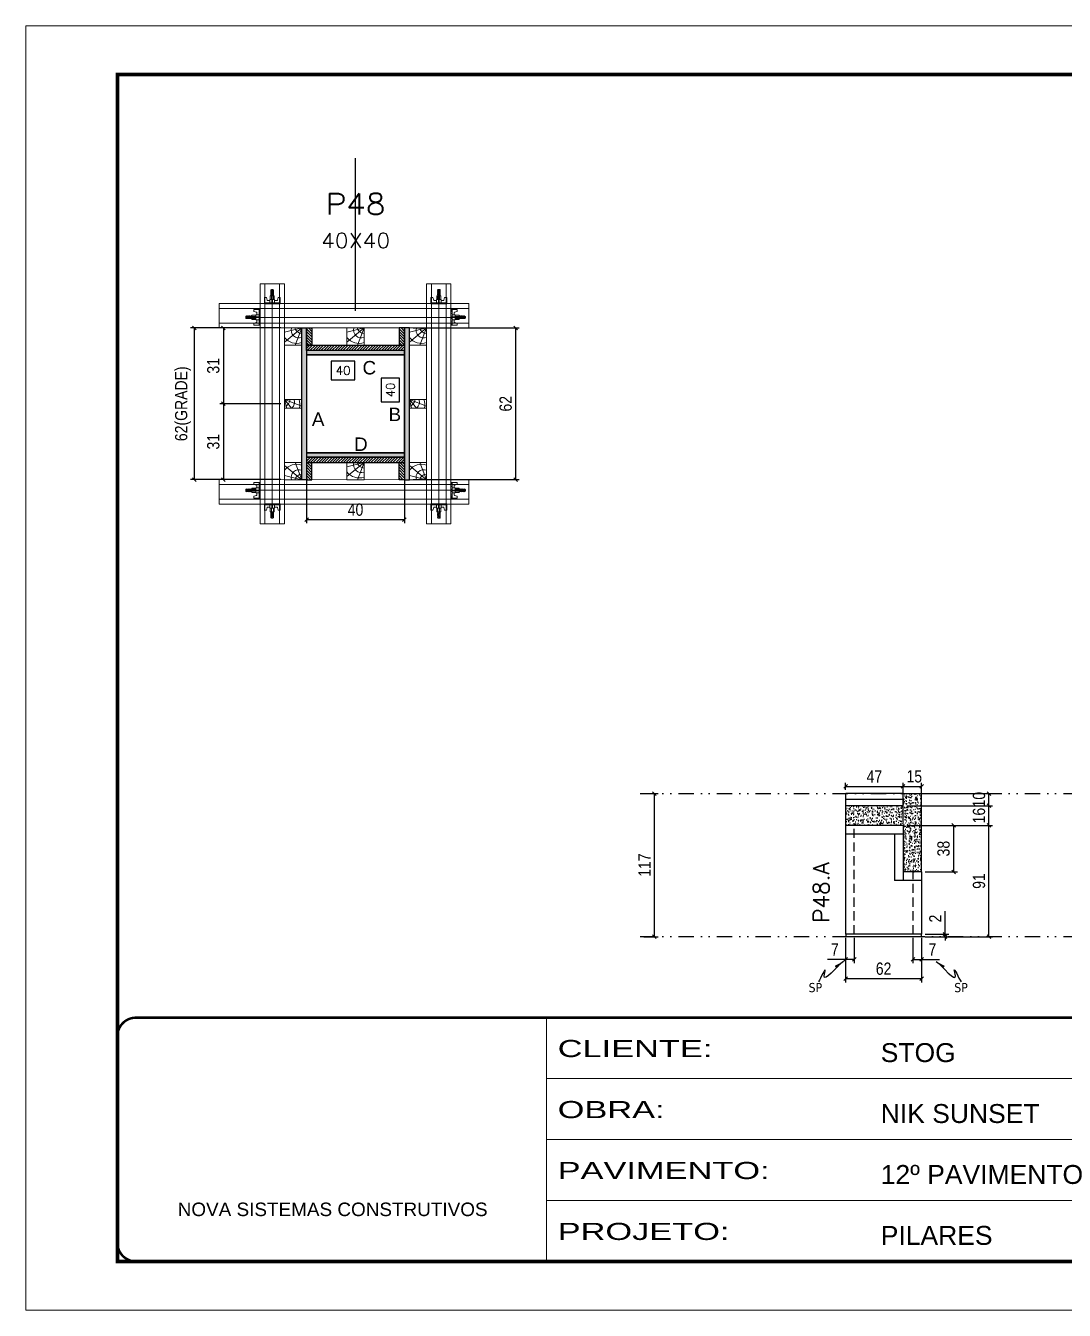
# Model space of a CAD drawing. Extents: x 808 to 7089, y -98 to 17032.
# Drawn here: x 2407 to 3255, y 9091 to 10141 of the extents above; entities that cross this region are included whole.
import ezdxf
from ezdxf.enums import TextEntityAlignment as Align

# ---------------------------------------------------------------- set-up
doc = ezdxf.new("R2010")
doc.units = 0
for name, pattern in [('CONTINUO', [0]), ('DASHED', [0.75, 0.5, -0.25]), ('DIVIDE2', [0.625, 0.25, -0.125, 0, -0.125, 0, -0.125]), ('HIDDEN', [0.375, 0.25, -0.125])]:
    doc.linetypes.add(name, pattern=pattern)
for name, color, linetype in [('CHAPA', 1, 'Continuous'), ('COTA', 241, 'Continuous'), ('MEIO_PONT', 93, 'Continuous'), ('Nível', 160, 'Continuous'), ('Painéis', 200, 'Continuous'), ('SARR_2.2x10', 60, 'Continuous'), ('SARR_2.2x7', 40, 'Continuous'), ('SARRAFO', 251, 'Continuous'), ('Sarrafo de Pressão', 42, 'HIDDEN'), ('texto', 7, 'Continuous'), ('Texto de Titulo', 7, 'Continuous'), ('Texto Qtd Sarr', 242, 'Continuous'), ('TEXTO_GERAL', 7, 'Continuous')]:
    doc.layers.add(name, color=color, linetype=linetype)
for name, color, linetype, lineweight in [('Folhas', 255, 'Continuous', 9), ('Hachura', 251, 'Continuous', 9), ('Madeira', 126, 'Continuous', 18), ('Perfil Metálico', 224, 'Continuous', 18), ('SARRAFO DE PRESSAO', 251, 'DASHED', 9), ('Texto Seção', 7, 'Continuous', 15)]:
    doc.layers.add(name, color=color, linetype=linetype, lineweight=lineweight)
doc.styles.add('ARIAL', font='arial.ttf')
doc.styles.add('COTA TECNICA', font='techl___.ttf', dxfattribs={"height": 10})
doc.styles.add('COTA TECNICA 2X', font='techl___.ttf', dxfattribs={"height": 10})
doc.styles.add('COTA TECNICA-50', font='techl___.ttf', dxfattribs={"height": 10})
doc.styles.add('REGUA-120', font='ROMANS.shx', dxfattribs={"height": 15})
doc.styles.add('ROMANS', font='romans.shx')
doc.styles.get("Standard").update_dxf_attribs({"font": 'arial.ttf'})
doc.styles.add('Tecnologia', font='')
doc.styles.get('Tecnologia').set_extended_font_data('Forgotten Futurist')
doc.dimstyles.new('COTA PAINEL-50', dxfattribs={"dimtxt": 10, "dimasz": 3, "dimexe": 3, "dimexo": 3, "dimgap": 3, "dimtad": 1, "dimdec": 1, "dimzin": 12, "dimdsep": 46, "dimtxsty": 'COTA TECNICA-50', "dimblk1": 'OBLIQUE', "dimblk2": 'OBLIQUE', "dimsah": 1, "dimcen": 0.9, "dimclrd": 4, "dimclre": 4, "dimclrt": 240, "dimadec": 1, "dimazin": 3, "dimtfac": 1, "dimtdec": 1, "dimtmove": 0, "dimatfit": 3, "dimfxl": 1, "dimtolj": 1, "dimtzin": 12, "dimarcsym": 0})
doc.dimstyles.new('PAINEL', dxfattribs={"dimtxt": 10, "dimasz": 3, "dimexe": 3, "dimexo": 3, "dimgap": 3, "dimtad": 1, "dimdec": 1, "dimzin": 12, "dimdsep": 46, "dimtxsty": 'COTA TECNICA', "dimblk1": 'OBLIQUE', "dimblk2": 'OBLIQUE', "dimsah": 1, "dimcen": 0.9, "dimclrd": 4, "dimclre": 4, "dimclrt": 240, "dimadec": 1, "dimazin": 3, "dimtfac": 1, "dimtdec": 1, "dimtmove": 0, "dimatfit": 3, "dimfxl": 1, "dimtolj": 1, "dimtzin": 12, "dimarcsym": 0})
doc.dimstyles.new('SECAO PILAR', dxfattribs={"dimtxt": 10, "dimasz": 3, "dimexe": 3, "dimexo": 3, "dimgap": 3, "dimtad": 1, "dimdec": 1, "dimlfac": 0.5, "dimzin": 12, "dimdsep": 46, "dimtxsty": 'COTA TECNICA 2X', "dimblk1": 'OBLIQUE', "dimblk2": 'OBLIQUE', "dimsah": 1, "dimcen": 0.9, "dimclrd": 256, "dimclre": 256, "dimclrt": 256, "dimadec": 1, "dimazin": 3, "dimtfac": 1, "dimtdec": 1, "dimtmove": 0, "dimatfit": 3, "dimfxl": 1, "dimtolj": 1, "dimtzin": 12, "dimarcsym": 0})
doc.dimstyles.new('SECÇÃO 2', dxfattribs={"dimtxt": 7, "dimasz": 6, "dimexe": 0.18, "dimexo": 2, "dimgap": -4, "dimtad": 3, "dimdec": 1, "dimlfac": 0.5, "dimzin": 12, "dimdsep": 46, "dimtxsty": 'ROMANS', "dimblk": 'ARCHTICK', "dimcen": 0.09, "dimse1": 1, "dimse2": 1, "dimsd1": 1, "dimsd2": 1, "dimclrd": 180, "dimclre": 5, "dimclrt": 1, "dimadec": 0, "dimazin": 3, "dimtfac": 1, "dimtdec": 1, "dimtofl": 0, "dimtmove": 0, "dimatfit": 3, "dimldrblk": 'ARCHTICK', "dimfxl": 1, "dimtolj": 1, "dimtzin": 0, "dimarcsym": 0})
doc.dimstyles.get("Standard").update_dxf_attribs({"dimtxt": 0.18, "dimasz": 0.18, "dimexe": 0.18, "dimexo": 0.0625, "dimgap": 0.09, "dimtad": 0, "dimtih": 1, "dimtoh": 1, "dimdec": 4, "dimzin": 0, "dimdsep": 46, "dimtxsty": 'Standard', "dimcen": 0.09, "dimadec": 0, "dimazin": 0, "dimtfac": 1, "dimtdec": 4, "dimtofl": 0, "dimtmove": 0, "dimatfit": 3, "dimfxl": 1, "dimtolj": 1, "dimtzin": 0, "dimarcsym": 0})
pattern_1 = [(45, (12139.1384, 32659.7726), (-1.12253202, 1.12253202), [])]

# ---------------------------------------------------------------- blocks, each defined once
blk = doc.blocks.new('9999999999')
at = {"color": 30, "linetype": 'CONTINUO'}
for p, q in [((98564.6, 34230.2), (98564.6, 34429.4)), ((98564.6, 34379.6), (99584, 34379.6)), ((98564.6, 34329.8), (99488, 34329.8)), ((99584, 34329.8), (99488, 34329.8)), ((99488, 34329.8), (99488, 34230.2)), ((98564.6, 34280), (99488, 34280))]:
    blk.add_line(p, q, dxfattribs=at)
at = {"color": 30, "linetype": 'CONTINUO', "const_width": 2}
blk.add_lwpolyline([(99584, 34230.2), (99584, 34414.4, 0.414214), (99569, 34429.4), (98229, 34429.4, 0.414214), (98214, 34414.4), (98214, 34245.2, 0.414214), (98229, 34230.2), (99584, 34230.2)], format="xyb", dxfattribs=at)
at = {"layer": 'Folhas'}
blk.add_lwpolyline([(98139, 34190.2), (99624, 34190.2), (99624, 35240.2), (98139, 35240.2)], close=True, dxfattribs=at)
at = {"layer": 'Folhas', "color": 30, "const_width": 3}
blk.add_lwpolyline([(98214, 34230.2), (99584, 34230.2), (99584, 35200.2), (98214, 35200.2)], close=True, dxfattribs=at)
at = {"color": 7, "linetype": 'Continuous', "ltscale": 5, "style": 'ARIAL'}
for s, height, p in [('STOG', 15.48, (98837.7, 34393.1)), ('NIK SUNSET', 15.48, (98837.7, 34343.3)), ('12º PAVIMENTO', 15.483, (98837.7, 34293.5)), ('NOVA SISTEMAS CONSTRUTIVOS', 11.059, (98263.2, 34267.2)), ('PILARES', 15.48, (98837.7, 34243.7))]:
    blk.add_text(s, height=height, dxfattribs=at).set_placement(p)
at = {"layer": 'Folhas', "color": 7, "style": 'Tecnologia', "width": 1.5}
for s, p in [('CLIENTE:', (98573.7, 34397.2)), ('OBRA:', (98573.7, 34347.3)), ('PAVIMENTO:', (98573.7, 34297.5)), ('PROJETO:', (98573.7, 34247.7))]:
    blk.add_text(s, height=14, dxfattribs=at).set_placement(p)
blk = doc.blocks.new('titulo1')
at = {"layer": 'Defpoints', "color": 252, "linetype": 'HIDDEN', "ltscale": 2}
blk.add_line((0, 0), (0, 125), dxfattribs=at)
at = {"layer": 'Defpoints', "style": 'ROMANS', "oblique": 15}
blk.add_attdef('FOLHA', text='', height=10, dxfattribs=at).set_placement((0, 15.6), align=Align.MIDDLE_CENTER)
at = {"layer": 'Texto Qtd Sarr', "color": 3, "style": 'ROMANS', "oblique": 15}
for tag, height, p in [('TITULO', 17, (0, 71.4)), ('SEÇÃO', 12, (0, 41.5))]:
    blk.add_attdef(tag, text='', height=height, dxfattribs=at).set_placement(p, align=Align.MIDDLE_CENTER)
blk = doc.blocks.new('*D1826')
at = {"layer": 'COTA', "color": 180, "lineweight": -2, "transparency": 16777216}
for p, q in [((2712.2, 9852.9), (2697.2, 9852.9)), ((2697.2, 9852.9), (2697.2, 9833.5)), ((2712.2, 9833.5), (2712.2, 9852.9)), ((2697.2, 9833.5), (2712.2, 9833.5))]:
    blk.add_line(p, q, dxfattribs=at)
at = {"layer": 'Defpoints', "color": 0, "transparency": 16777216}
for p in [(2636.2, 9872), (2636.2, 9792), (2716.2, 9792)]:
    blk.add_point(p, dxfattribs=at)
at = {"layer": 'COTA', "color": 1, "transparency": 16777216, "insert": (2704.7, 9843.2), "char_height": 7, "attachment_point": 5, "rotation": 90, "style": 'ROMANS'}
blk.add_mtext('\\A1;40', dxfattribs=at)
blk = doc.blocks.new('_ArchTick')
at = {"color": 0, "linetype": 'ByBlock', "const_width": 0.15}
blk.add_lwpolyline([(-0.5, -0.5), (0.5, 0.5)], dxfattribs=at)
blk = doc.blocks.new('*D1827')
at = {"layer": 'COTA', "color": 180, "lineweight": -2, "transparency": 16777216}
for p, q in [((2675.7, 9866.7), (2656.4, 9866.7)), ((2656.4, 9866.7), (2656.4, 9851.7)), ((2675.7, 9851.7), (2675.7, 9866.7)), ((2656.4, 9851.7), (2675.7, 9851.7))]:
    blk.add_line(p, q, dxfattribs=at)
at = {"layer": 'Defpoints', "color": 0, "transparency": 16777216}
for p in [(2636.2, 9872), (2716.2, 9872), (2716.2, 9847.7)]:
    blk.add_point(p, dxfattribs=at)
at = {"layer": 'COTA', "color": 1, "transparency": 16777216, "insert": (2666.1, 9859.2), "char_height": 7, "attachment_point": 5, "style": 'ROMANS'}
blk.add_mtext('\\A1;40', dxfattribs=at)
blk = doc.blocks.new('_Oblique')
at = {"color": 0, "linetype": 'ByBlock', "lineweight": -2}
blk.add_line((-0.5, -0.5), (0.5, 0.5), dxfattribs=at)
blk = doc.blocks.new('*D1842')
at = {"layer": 'COTA', "lineweight": -2, "transparency": 16777216}
for p, q in [((2636.2, 9785.4), (2636.2, 9734.3)), ((2716.2, 9785.4), (2716.2, 9734.3)), ((2636.2, 9737.3), (2716.2, 9737.3))]:
    blk.add_line(p, q, dxfattribs=at)
at = {"layer": 'Defpoints', "color": 0, "transparency": 16777216}
for p in [(2636.2, 9788.4), (2716.2, 9788.4), (2716.2, 9737.3)]:
    blk.add_point(p, dxfattribs=at)
at = {"layer": 'COTA', "lineweight": -2, "transparency": 16777216, "xscale": 3, "yscale": 3, "zscale": 3, "rotation": 180}
blk.add_blockref('_Oblique', (2636.2, 9737.3), dxfattribs=at)
at = {"layer": 'COTA', "lineweight": -2, "transparency": 16777216, "xscale": 3, "yscale": 3, "zscale": 3}
blk.add_blockref('_Oblique', (2716.2, 9737.3), dxfattribs=at)
at = {"layer": 'COTA', "transparency": 16777216, "insert": (2676.2, 9745.4), "char_height": 10, "attachment_point": 5, "style": 'COTA TECNICA 2X'}
blk.add_mtext('\\A1;40', dxfattribs=at)
blk = doc.blocks.new('*D1828')
at = {"layer": 'COTA', "lineweight": -2, "transparency": 16777216}
for p, q in [((2615.2, 9894), (2541.4, 9894)), ((2544.4, 9894), (2544.4, 9770)), ((2615.2, 9770), (2541.4, 9770))]:
    blk.add_line(p, q, dxfattribs=at)
at = {"layer": 'Defpoints', "color": 0, "transparency": 16777216}
for p in [(2618.2, 9894), (2544.4, 9770), (2618.2, 9770)]:
    blk.add_point(p, dxfattribs=at)
at = {"layer": 'COTA', "lineweight": -2, "transparency": 16777216, "xscale": 3, "yscale": 3, "zscale": 3}
for p, rotation in [((2544.4, 9894), 90), ((2544.4, 9770), 270)]:
    blk.add_blockref('_Oblique', p, dxfattribs=dict(at, rotation=rotation))
at = {"layer": 'COTA', "transparency": 16777216, "insert": (2535.2, 9832), "char_height": 10, "attachment_point": 5, "rotation": 90, "style": 'COTA TECNICA 2X'}
blk.add_mtext('\\A1;62(GRADE)', dxfattribs=at)
blk = doc.blocks.new('*D1829')
at = {"layer": 'COTA', "lineweight": -2, "transparency": 16777216}
for p, q in [((2615.2, 9832), (2565.3, 9832)), ((2568.3, 9832), (2568.3, 9770)), ((2615.2, 9770), (2565.3, 9770))]:
    blk.add_line(p, q, dxfattribs=at)
at = {"layer": 'Defpoints', "color": 0, "transparency": 16777216}
for p in [(2618.2, 9832), (2568.3, 9770), (2618.2, 9770)]:
    blk.add_point(p, dxfattribs=at)
at = {"layer": 'COTA', "lineweight": -2, "transparency": 16777216, "xscale": 3, "yscale": 3, "zscale": 3}
for p, rotation in [((2568.3, 9832), 90), ((2568.3, 9770), 270)]:
    blk.add_blockref('_Oblique', p, dxfattribs=dict(at, rotation=rotation))
at = {"layer": 'COTA', "transparency": 16777216, "insert": (2560, 9801), "char_height": 10, "attachment_point": 5, "rotation": 90, "style": 'COTA TECNICA 2X'}
blk.add_mtext('\\A1;31', dxfattribs=at)
blk = doc.blocks.new('PONTALETE')
at = {"layer": 'Madeira'}
for q in [(2.71, 7), (7, 5.76), (7, 1.74)]:
    blk.add_line((0, 0), q, dxfattribs=at)
blk.add_lwpolyline([(0, 0), (7, 0), (7, 7), (0, 7)], close=True, dxfattribs=at)
for centre, radius, start, end in [((2.04, 0.06), 6.23, 37.2818, 109.0913), ((1.09, 0.9), 3.19, 343.603, 109.9847), ((-0.21, -0.78), 3.09, 14.6322, 86.0383)]:
    blk.add_arc(centre, radius, start, end, dxfattribs=at)
blk = doc.blocks.new('MEIO PONTALETE')
at = {"layer": 'Madeira'}
for q in [(2.71, 7), (3.5, 2.88), (3.5, 0.87)]:
    blk.add_line((0, 0), q, dxfattribs=at)
blk.add_lwpolyline([(0, 0), (3.5, 0), (3.5, 7), (0, 7)], close=True, dxfattribs=at)
for centre, radius, start, end in [((2.04, 0.06), 6.23, 76.4499, 109.0913), ((1.09, 0.9), 3.19, 40.9063, 109.9847), ((-0.21, -0.78), 3.09, 14.6322, 86.0383)]:
    blk.add_arc(centre, radius, start, end, dxfattribs=at)
blk = doc.blocks.new('*D1830')
at = {"layer": 'COTA', "lineweight": -2, "transparency": 16777216}
for p, q in [((2615.2, 9894), (2565.3, 9894)), ((2568.3, 9894), (2568.3, 9832)), ((2615.2, 9832), (2565.3, 9832))]:
    blk.add_line(p, q, dxfattribs=at)
at = {"layer": 'Defpoints', "color": 0, "transparency": 16777216}
for p in [(2618.2, 9894), (2568.3, 9832), (2618.2, 9832)]:
    blk.add_point(p, dxfattribs=at)
at = {"layer": 'COTA', "lineweight": -2, "transparency": 16777216, "xscale": 3, "yscale": 3, "zscale": 3}
for p, rotation in [((2568.3, 9894), 90), ((2568.3, 9832), 270)]:
    blk.add_blockref('_Oblique', p, dxfattribs=dict(at, rotation=rotation))
at = {"layer": 'COTA', "transparency": 16777216, "insert": (2560, 9863), "char_height": 10, "attachment_point": 5, "rotation": 90, "style": 'COTA TECNICA 2X'}
blk.add_mtext('\\A1;31', dxfattribs=at)
blk = doc.blocks.new('*D1831')
at = {"layer": 'COTA', "lineweight": -2, "transparency": 16777216}
for p, q in [((2723.2, 9894), (2810, 9894)), ((2807, 9894), (2807, 9770)), ((2723.2, 9770), (2810, 9770))]:
    blk.add_line(p, q, dxfattribs=at)
at = {"layer": 'Defpoints', "color": 0, "transparency": 16777216}
for p in [(2720.2, 9894), (2720.2, 9770), (2807, 9770)]:
    blk.add_point(p, dxfattribs=at)
at = {"layer": 'COTA', "lineweight": -2, "transparency": 16777216, "xscale": 3, "yscale": 3, "zscale": 3}
for p, rotation in [((2807, 9894), 90), ((2807, 9770), 270)]:
    blk.add_blockref('_Oblique', p, dxfattribs=dict(at, rotation=rotation))
at = {"layer": 'COTA', "transparency": 16777216, "insert": (2798.9, 9832), "char_height": 10, "attachment_point": 5, "rotation": 90, "style": 'COTA TECNICA 2X'}
blk.add_mtext('\\A1;62', dxfattribs=at)
blk = doc.blocks.new('C')
at = {"layer": 'Hachura', "color": 0}
for p, q in [((0, 3.22), (0, -3.22)), ((0.45, 3.22), (0, 3.22)), ((0.46, 3.16), (0, 3.16)), ((0.46, 3.05), (0, 3.05)), ((0.46, 2.88), (0, 2.88)), ((0, 2.75), (0, -1.16)), ((0.46, 2.65), (0, 2.65)), ((0.46, 2.23), (0, 2.23)), ((0.46, 1.51), (0, 1.51)), ((0.39, 0.49), (0.17, 0.49)), ((0.45, -3.23), (0.45, 3.22)), ((0.45, 3.22), (2.58, 3.22)), ((1.74, 0.97), (0.45, 0.97)), ((1.45, 0.1), (0.45, 0.1)), ((1.35, 1.94), (1.35, 0.96)), ((2.58, 2.39), (1.47, 2.09)), ((1.74, -0.97), (1.74, 0.97)), ((1.74, 0.97), (1.74, 0.84)), ((1.74, 0.97), (1.74, 0.84)), ((1.74, 0.84), (3.35, 0.84)), ((3.35, 0.45), (1.74, 0.45)), ((2.58, 3.22), (2.58, 2.39)), ((3.32, 0.84), (3.32, -0.84)), ((3.35, 0.84), (3.35, -0.84)), ((3.68, 0.45), (3.35, 0.45)), ((3.84, -0.52), (3.35, 0.45)), ((3.35, 0.06), (3.67, -0.57)), ((3.68, 0.45), (4.16, -0.52)), ((3.72, 0.5), (4.25, -0.57)), ((4.37, -0.55), (3.83, 0.53)), ((4.15, 0.45), (3.93, 0.45)), ((4.42, -0.52), (3.93, 0.45)), ((4.15, 0.45), (4.26, 0.45)), ((4.26, 0.45), (4.74, -0.52)), ((4.3, 0.5), (4.83, -0.57)), ((4.95, -0.55), (4.41, 0.53)), ((4.51, 0.45), (4.84, 0.45)), ((5, -0.52), (4.51, 0.45)), ((4.84, 0.45), (5.32, -0.52)), ((4.88, 0.5), (5.41, -0.57)), ((5.53, -0.55), (4.99, 0.53)), ((5.58, -0.52), (5.09, 0.45)), ((5.42, 0.45), (5.09, 0.45)), ((5.58, -0.52), (5.09, 0.45)), ((5.42, 0.45), (5.74, -0.19)), ((5.46, 0.5), (5.74, -0.07)), ((5.74, 0.19), (5.57, 0.53)), ((5.74, 0.32), (5.68, 0.45)), ((5.68, 0.45), (5.74, 0.45)), ((5.74, 0.45), (5.9, 0.29)), ((5.74, 0.45), (5.74, -0.52)), ((5.9, -0.36), (5.9, 0.29)), ((0.45, 0), (0, 0)), ((0.46, -1.52), (0, -1.52)), ((0.46, -2.23), (0, -2.23)), ((0.46, -2.65), (0, -2.65)), ((0.46, -2.88), (0, -2.88)), ((0.46, -3.05), (0, -3.05)), ((0.46, -3.16), (0, -3.16)), ((0, -3.22), (2.57, -3.22)), ((0.08, -0.48), (0.29, -0.48)), ((0.29, -0.48), (0.4, -0.48)), ((0.45, 0), (0.45, -0.97)), ((0.45, -0.16), (1.45, -0.16)), ((0.45, -0.65), (0.45, -0.32)), ((0.45, -3.23), (0.45, -0.65)), ((0.45, -0.97), (1.74, -0.97)), ((1.35, -1.94), (1.35, -0.97)), ((2.58, -2.39), (1.47, -2.1)), ((3.35, -0.32), (1.74, -0.32)), ((3.35, -0.84), (1.74, -0.84)), ((2.58, -3.23), (2.58, -2.39)), ((3.35, -0.07), (3.58, -0.52)), ((3.35, -0.52), (3.58, -0.52)), ((3.84, -0.52), (4.16, -0.52)), ((4.42, -0.52), (4.74, -0.52)), ((4.63, -0.52), (4.74, -0.52)), ((5, -0.52), (5.32, -0.52)), ((5.58, -0.52), (5.74, -0.52)), ((5.74, -0.52), (5.9, -0.36)), ((5.74, -0.52), (5.74, -0.52))]:
    blk.add_line(p, q, dxfattribs=at)
for centre, radius, start, end in [((1.52, 1.94), 0.161, 104.7436, 180), ((1.44, -0.03), 0.129, 272.695, 87.305), ((3.81, 0.39), 0.143, 25.5688, 154.4312), ((4.39, 0.39), 0.143, 25.5688, 154.4312), ((4.97, 0.39), 0.143, 25.5688, 154.4312), ((5.55, 0.39), 0.143, 25.5688, 154.4312), ((0.17, -0.37), 0.174, 221.744, 317.8592), ((1.52, -1.94), 0.161, 180, 255.2564), ((3.71, -0.4), 0.174, 222.1408, 318.256), ((4.29, -0.4), 0.174, 222.1408, 318.256), ((4.87, -0.4), 0.174, 222.1408, 318.256), ((5.45, -0.4), 0.174, 222.1408, 318.256), ((5.61, -0.4), 0.174, 317.8592, 318.256)]:
    blk.add_arc(centre, radius, start, end, dxfattribs=at)
blk = doc.blocks.new('*D1879')
at = {"layer": 'COTA', "color": 4, "lineweight": -2, "transparency": 16777216}
for p, q in [((2911.7, 9513.4), (2923.5, 9513.4)), ((2920.5, 9396.4), (2920.5, 9513.4)), ((2911.7, 9396.4), (2923.5, 9396.4))]:
    blk.add_line(p, q, dxfattribs=at)
at = {"layer": 'Defpoints', "color": 0, "transparency": 16777216}
for p in [(2908.7, 9513.4), (2920.5, 9513.4), (2908.7, 9396.4)]:
    blk.add_point(p, dxfattribs=at)
at = {"layer": 'COTA', "color": 4, "lineweight": -2, "transparency": 16777216, "xscale": 3, "yscale": 3, "zscale": 3}
for p, rotation in [((2920.5, 9513.4), 90), ((2920.5, 9396.4), 270)]:
    blk.add_blockref('_Oblique', p, dxfattribs=dict(at, rotation=rotation))
at = {"layer": 'COTA', "color": 240, "transparency": 16777216, "insert": (2912.4, 9454.9), "char_height": 10, "attachment_point": 5, "rotation": 90, "style": 'COTA TECNICA-50'}
blk.add_mtext('\\A1;117', dxfattribs=at)
blk = doc.blocks.new('*D1867')
at = {"layer": 'COTA', "color": 4, "lineweight": -2, "transparency": 16777216}
for p, q in [((3076.7, 9395.4), (3076.7, 9359.1)), ((3138.7, 9395.4), (3138.7, 9359.1)), ((3138.7, 9362.1), (3076.7, 9362.1))]:
    blk.add_line(p, q, dxfattribs=at)
at = {"layer": 'Defpoints', "color": 0, "transparency": 16777216}
for p in [(3076.7, 9398.4), (3138.7, 9398.4), (3076.7, 9362.1)]:
    blk.add_point(p, dxfattribs=at)
at = {"layer": 'COTA', "color": 4, "lineweight": -2, "transparency": 16777216, "xscale": 3, "yscale": 3, "zscale": 3, "rotation": 180}
blk.add_blockref('_Oblique', (3076.7, 9362.1), dxfattribs=at)
at = {"layer": 'COTA', "color": 4, "lineweight": -2, "transparency": 16777216, "xscale": 3, "yscale": 3, "zscale": 3}
blk.add_blockref('_Oblique', (3138.7, 9362.1), dxfattribs=at)
at = {"layer": 'COTA', "color": 240, "transparency": 16777216, "insert": (3107.7, 9370.2), "char_height": 10, "attachment_point": 5, "style": 'COTA TECNICA'}
blk.add_mtext('\\A1;62', dxfattribs=at)
blk = doc.blocks.new('*D1868')
at = {"layer": 'COTA', "color": 4, "lineweight": -2, "transparency": 16777216}
for p, q in [((3131.7, 9395.4), (3131.7, 9374.9)), ((3138.7, 9393.4), (3138.7, 9374.9)), ((3131.7, 9377.9), (3138.7, 9377.9)), ((3138.7, 9377.9), (3153.5, 9377.9))]:
    blk.add_line(p, q, dxfattribs=at)
at = {"layer": 'Defpoints', "color": 0, "transparency": 16777216}
for p in [(3131.7, 9398.4), (3138.7, 9396.4), (3138.7, 9377.9)]:
    blk.add_point(p, dxfattribs=at)
at = {"layer": 'COTA', "color": 4, "lineweight": -2, "transparency": 16777216, "xscale": 3, "yscale": 3, "zscale": 3, "rotation": 180}
blk.add_blockref('_Oblique', (3131.7, 9377.9), dxfattribs=at)
at = {"layer": 'COTA', "color": 4, "lineweight": -2, "transparency": 16777216, "xscale": 3, "yscale": 3, "zscale": 3}
blk.add_blockref('_Oblique', (3138.7, 9377.9), dxfattribs=at)
at = {"layer": 'COTA', "color": 240, "transparency": 16777216, "insert": (3147.6, 9386), "char_height": 10, "attachment_point": 5, "style": 'COTA TECNICA-50'}
blk.add_mtext('\\A1;7', dxfattribs=at)
blk = doc.blocks.new('*D1869')
at = {"layer": 'COTA', "color": 4, "lineweight": -2, "transparency": 16777216}
for p, q in [((3076.7, 9393.4), (3076.7, 9374.9)), ((3083.7, 9395.4), (3083.7, 9374.9)), ((3076.7, 9377.9), (3062, 9377.9)), ((3083.7, 9377.9), (3076.7, 9377.9))]:
    blk.add_line(p, q, dxfattribs=at)
at = {"layer": 'Defpoints', "color": 0, "transparency": 16777216}
for p in [(3083.7, 9398.4), (3076.7, 9396.4), (3076.7, 9377.9)]:
    blk.add_point(p, dxfattribs=at)
at = {"layer": 'COTA', "color": 4, "lineweight": -2, "transparency": 16777216, "xscale": 3, "yscale": 3, "zscale": 3, "rotation": 180}
blk.add_blockref('_Oblique', (3076.7, 9377.9), dxfattribs=at)
at = {"layer": 'COTA', "color": 4, "lineweight": -2, "transparency": 16777216, "xscale": 3, "yscale": 3, "zscale": 3}
blk.add_blockref('_Oblique', (3083.7, 9377.9), dxfattribs=at)
at = {"layer": 'COTA', "color": 240, "transparency": 16777216, "insert": (3067.9, 9386), "char_height": 10, "attachment_point": 5, "style": 'COTA TECNICA-50'}
blk.add_mtext('\\A1;7', dxfattribs=at)
blk = doc.blocks.new('*D1870')
at = {"layer": 'COTA', "color": 4, "linetype": 'ByBlock', "lineweight": -2, "transparency": 16777216}
for p, q in [((3141.7, 9487.4), (3196.8, 9487.4)), ((3193.8, 9396.4), (3193.8, 9487.4)), ((3141.7, 9396.4), (3196.8, 9396.4))]:
    blk.add_line(p, q, dxfattribs=at)
at = {"layer": 'Defpoints', "color": 0, "linetype": 'ByBlock', "transparency": 16777216}
for p in [(3138.7, 9487.4), (3193.8, 9487.4), (3138.7, 9396.4)]:
    blk.add_point(p, dxfattribs=at)
at = {"layer": 'COTA', "color": 4, "linetype": 'ByBlock', "lineweight": -2, "transparency": 16777216, "xscale": 3, "yscale": 3, "zscale": 3}
for p, rotation in [((3193.8, 9487.4), 90), ((3193.8, 9396.4), 270)]:
    blk.add_blockref('_Oblique', p, dxfattribs=dict(at, rotation=rotation))
at = {"layer": 'COTA', "color": 240, "linetype": 'ByBlock', "transparency": 16777216, "insert": (3185.7, 9441.9), "char_height": 10, "attachment_point": 5, "rotation": 90, "style": 'COTA TECNICA'}
blk.add_mtext('\\A1;91', dxfattribs=at)
blk = doc.blocks.new('*D1871')
at = {"layer": 'COTA', "color": 4, "lineweight": -2, "transparency": 16777216}
for p, q in [((3158, 9398.4), (3158, 9417.2)), ((3141.7, 9398.4), (3161, 9398.4)), ((3158, 9396.4), (3158, 9398.4)), ((3141.7, 9396.4), (3161, 9396.4)), ((3158, 9396.4), (3158, 9393.4))]:
    blk.add_line(p, q, dxfattribs=at)
at = {"layer": 'Defpoints', "color": 0, "transparency": 16777216}
for p in [(3138.7, 9398.4), (3138.7, 9396.4), (3158, 9396.4)]:
    blk.add_point(p, dxfattribs=at)
at = {"layer": 'COTA', "color": 4, "lineweight": -2, "transparency": 16777216, "xscale": 3, "yscale": 3, "zscale": 3}
for p, rotation in [((3158, 9398.4), 270), ((3158, 9396.4), 90)]:
    blk.add_blockref('_Oblique', p, dxfattribs=dict(at, rotation=rotation))
at = {"layer": 'COTA', "color": 240, "transparency": 16777216, "insert": (3150, 9411.2), "char_height": 10, "attachment_point": 5, "rotation": 90, "style": 'COTA TECNICA-50'}
blk.add_mtext('\\A1;2', dxfattribs=at)
blk = doc.blocks.new('*D1872')
at = {"layer": 'COTA', "color": 4, "linetype": 'ByBlock', "lineweight": -2, "transparency": 16777216}
for p, q in [((3141.7, 9487.4), (3196.8, 9487.4)), ((3193.8, 9396.4), (3193.8, 9487.4)), ((3141.7, 9396.4), (3196.8, 9396.4))]:
    blk.add_line(p, q, dxfattribs=at)
at = {"layer": 'Defpoints', "color": 0, "linetype": 'ByBlock', "transparency": 16777216}
for p in [(3138.7, 9487.4), (3193.8, 9487.4), (3138.7, 9396.4)]:
    blk.add_point(p, dxfattribs=at)
at = {"layer": 'COTA', "color": 4, "linetype": 'ByBlock', "lineweight": -2, "transparency": 16777216, "xscale": 3, "yscale": 3, "zscale": 3}
for p, rotation in [((3193.8, 9487.4), 90), ((3193.8, 9396.4), 270)]:
    blk.add_blockref('_Oblique', p, dxfattribs=dict(at, rotation=rotation))
at = {"layer": 'COTA', "color": 240, "linetype": 'ByBlock', "transparency": 16777216, "insert": (3185.7, 9441.9), "char_height": 10, "attachment_point": 5, "rotation": 90, "style": 'COTA TECNICA'}
blk.add_mtext('\\A1;91', dxfattribs=at)
blk = doc.blocks.new('*D1865')
at = {"layer": 'COTA', "color": 4, "lineweight": -2, "transparency": 16777216}
for p, q in [((3127.7, 9503.4), (3196.8, 9503.4)), ((3193.8, 9487.4), (3193.8, 9503.4)), ((3141.7, 9487.4), (3196.8, 9487.4))]:
    blk.add_line(p, q, dxfattribs=at)
at = {"layer": 'Defpoints', "color": 0, "transparency": 16777216}
for p in [(3124.7, 9503.4), (3193.8, 9503.4), (3138.7, 9487.4)]:
    blk.add_point(p, dxfattribs=at)
at = {"layer": 'COTA', "color": 4, "lineweight": -2, "transparency": 16777216, "xscale": 3, "yscale": 3, "zscale": 3}
for p, rotation in [((3193.8, 9503.4), 90), ((3193.8, 9487.4), 270)]:
    blk.add_blockref('_Oblique', p, dxfattribs=dict(at, rotation=rotation))
at = {"layer": 'COTA', "color": 240, "transparency": 16777216, "insert": (3185.7, 9495.4), "char_height": 10, "attachment_point": 5, "rotation": 90, "style": 'COTA TECNICA-50'}
blk.add_mtext('\\A1;16', dxfattribs=at)
blk = doc.blocks.new('*D1876')
at = {"layer": 'COTA', "color": 4, "lineweight": -2, "transparency": 16777216}
for p, q in [((3126.7, 9487.4), (3168, 9487.4)), ((3165, 9449.4), (3165, 9487.4)), ((3141.7, 9449.4), (3168, 9449.4))]:
    blk.add_line(p, q, dxfattribs=at)
at = {"layer": 'Defpoints', "color": 0, "transparency": 16777216}
for p in [(3123.7, 9487.4), (3165, 9487.4), (3138.7, 9449.4)]:
    blk.add_point(p, dxfattribs=at)
at = {"layer": 'COTA', "color": 4, "lineweight": -2, "transparency": 16777216, "xscale": 3, "yscale": 3, "zscale": 3}
for p, rotation in [((3165, 9487.4), 90), ((3165, 9449.4), 270)]:
    blk.add_blockref('_Oblique', p, dxfattribs=dict(at, rotation=rotation))
at = {"layer": 'COTA', "color": 240, "transparency": 16777216, "insert": (3156.7, 9468.4), "char_height": 10, "attachment_point": 5, "rotation": 90, "style": 'COTA TECNICA'}
blk.add_mtext('\\A1;38', dxfattribs=at)
blk = doc.blocks.new('*D1877')
at = {"layer": 'COTA', "color": 4, "lineweight": -2, "transparency": 16777216}
for p, q in [((3123.7, 9490.4), (3123.7, 9522.3)), ((3123.7, 9519.3), (3138.7, 9519.3)), ((3138.7, 9506.4), (3138.7, 9522.3))]:
    blk.add_line(p, q, dxfattribs=at)
at = {"layer": 'Defpoints', "color": 0, "transparency": 16777216}
for p in [(3138.7, 9519.3), (3138.7, 9503.4), (3123.7, 9487.4)]:
    blk.add_point(p, dxfattribs=at)
at = {"layer": 'COTA', "color": 4, "lineweight": -2, "transparency": 16777216, "xscale": 3, "yscale": 3, "zscale": 3, "rotation": 180}
blk.add_blockref('_Oblique', (3123.7, 9519.3), dxfattribs=at)
at = {"layer": 'COTA', "color": 4, "lineweight": -2, "transparency": 16777216, "xscale": 3, "yscale": 3, "zscale": 3}
blk.add_blockref('_Oblique', (3138.7, 9519.3), dxfattribs=at)
at = {"layer": 'COTA', "color": 240, "transparency": 16777216, "insert": (3132.8, 9527.4), "char_height": 10, "attachment_point": 5, "style": 'COTA TECNICA'}
blk.add_mtext('\\A1;15', dxfattribs=at)
blk = doc.blocks.new('*D1880')
at = {"layer": 'COTA', "color": 4, "lineweight": -2, "transparency": 16777216}
for p, q in [((3126.7, 9513.4), (3196.8, 9513.4)), ((3193.8, 9503.4), (3193.8, 9513.4)), ((3126.7, 9503.4), (3196.8, 9503.4))]:
    blk.add_line(p, q, dxfattribs=at)
at = {"layer": 'Defpoints', "color": 0, "transparency": 16777216}
for p in [(3123.7, 9513.4), (3193.8, 9513.4), (3123.7, 9503.4)]:
    blk.add_point(p, dxfattribs=at)
at = {"layer": 'COTA', "color": 4, "lineweight": -2, "transparency": 16777216, "xscale": 3, "yscale": 3, "zscale": 3}
for p, rotation in [((3193.8, 9513.4), 90), ((3193.8, 9503.4), 270)]:
    blk.add_blockref('_Oblique', p, dxfattribs=dict(at, rotation=rotation))
at = {"layer": 'COTA', "color": 240, "transparency": 16777216, "insert": (3185.7, 9508.4), "char_height": 10, "attachment_point": 5, "rotation": 90, "style": 'COTA TECNICA'}
blk.add_mtext('\\A1;10', dxfattribs=at)
blk = doc.blocks.new('*D1882')
at = {"layer": 'COTA', "color": 4, "lineweight": -2, "transparency": 16777216}
for p, q in [((3076.7, 9516.4), (3076.7, 9522.3)), ((3076.7, 9519.3), (3123.7, 9519.3)), ((3123.7, 9516.4), (3123.7, 9522.3))]:
    blk.add_line(p, q, dxfattribs=at)
at = {"layer": 'Defpoints', "color": 0, "transparency": 16777216}
for p in [(3076.7, 9513.4), (3123.7, 9519.3), (3123.7, 9513.4)]:
    blk.add_point(p, dxfattribs=at)
at = {"layer": 'COTA', "color": 4, "lineweight": -2, "transparency": 16777216, "xscale": 3, "yscale": 3, "zscale": 3, "rotation": 180}
blk.add_blockref('_Oblique', (3076.7, 9519.3), dxfattribs=at)
at = {"layer": 'COTA', "color": 4, "lineweight": -2, "transparency": 16777216, "xscale": 3, "yscale": 3, "zscale": 3}
blk.add_blockref('_Oblique', (3123.7, 9519.3), dxfattribs=at)
at = {"layer": 'COTA', "color": 240, "transparency": 16777216, "insert": (3100.2, 9527.4), "char_height": 10, "attachment_point": 5, "style": 'COTA TECNICA'}
blk.add_mtext('\\A1;47', dxfattribs=at)

msp = doc.modelspace()

# ---------------------------------------------------------------- hatches: boundary and pattern name
at = {"layer": 'COTA', "linetype": 'ByBlock'}
h = msp.add_hatch(dxfattribs=at)
h.set_pattern_fill('AR-CONC', color=256, scale=0.03)
h.paths.add_polyline_path([(3138.75, 9513.44), (3123.75, 9513.44), (3123.75, 9503.44), (3076.75, 9503.44), (3076.75, 9487.44), (3123.75, 9487.44), (3123.75, 9449.44), (3138.75, 9449.44)])
at = {"layer": 'Hachura'}
h = msp.add_hatch(color=256, dxfattribs=at)
h.dxf.hatch_style = 1
h.paths.add_polyline_path([(2636.19, 9769.96), (2632.19, 9769.96), (2632.19, 9893.96), (2636.19, 9893.96)])
h = msp.add_hatch(color=256, dxfattribs=at)
h.dxf.hatch_style = 1
h.paths.add_polyline_path([(2636.19, 9769.96), (2632.19, 9769.96), (2632.19, 9893.96), (2636.19, 9893.96)])
h = msp.add_hatch(dxfattribs=at)
h.set_pattern_fill('ANSI31', color=256, scale=0.5, angle=90, style=0)
h.set_pattern_definition([(135, (-20255.2216, 19017.9163), (-1.12253202, -1.12253202), [])])
h.paths.add_polyline_path([(2636.19, 9879.96), (2640.59, 9879.96), (2640.59, 9893.96), (2636.19, 9893.96)])
h = msp.add_hatch(dxfattribs=at)
h.set_pattern_fill('ANSI31', color=256, scale=0.5, angle=90, style=0)
h.set_pattern_definition([(135, (-20213.2216, 19017.9163), (-1.12253202, -1.12253202), [])])
h.paths.add_polyline_path([(2716.19, 9879.96), (2711.79, 9879.96), (2711.79, 9893.96), (2716.19, 9893.96)])
h = msp.add_hatch(color=256, dxfattribs=at)
h.dxf.hatch_style = 1
h.paths.add_polyline_path([(2716.19, 9769.96), (2720.19, 9769.96), (2720.19, 9893.96), (2716.19, 9893.96)])
h = msp.add_hatch(color=256, dxfattribs=at)
h.dxf.hatch_style = 1
h.paths.add_polyline_path([(2716.19, 9769.96), (2720.19, 9769.96), (2720.19, 9893.96), (2716.19, 9893.96)])
h = msp.add_hatch(dxfattribs=at)
h.set_pattern_fill('ANSI31', color=256, scale=0.5, style=0)
h.set_pattern_definition(pattern_1)
h.paths.add_polyline_path([(2716.19, 9875.56), (2716.19, 9879.96), (2636.19, 9879.96), (2636.19, 9875.56)])
h = msp.add_hatch(color=256, dxfattribs=at)
h.dxf.hatch_style = 1
h.paths.add_polyline_path([(2636.19, 9875.56), (2636.19, 9871.96), (2716.19, 9871.96), (2716.19, 9875.56)])
h = msp.add_hatch(color=256, dxfattribs=at)
h.dxf.hatch_style = 1
h.paths.add_polyline_path([(2636.19, 9875.56), (2636.19, 9871.96), (2716.19, 9871.96), (2716.19, 9875.56)])
h = msp.add_hatch(color=256, dxfattribs=at)
h.dxf.hatch_style = 1
h.paths.add_polyline_path([(2636.19, 9791.96), (2636.19, 9788.36), (2716.19, 9788.36), (2716.19, 9791.96)])
h = msp.add_hatch(color=256, dxfattribs=at)
h.dxf.hatch_style = 1
h.paths.add_polyline_path([(2636.19, 9791.96), (2636.19, 9788.36), (2716.19, 9788.36), (2716.19, 9791.96)])
h = msp.add_hatch(dxfattribs=at)
h.set_pattern_fill('ANSI31', color=256, scale=0.5, style=0)
h.set_pattern_definition(pattern_1)
h.paths.add_polyline_path([(2716.19, 9788.36), (2716.19, 9783.96), (2636.19, 9783.96), (2636.19, 9788.36)])
h = msp.add_hatch(dxfattribs=at)
h.set_pattern_fill('ANSI31', color=256, scale=0.5, angle=90, style=0)
h.set_pattern_definition([(135, (-20255.2216, 19272.9163), (-1.12253202, -1.12253202), [])])
h.paths.add_polyline_path([(2636.19, 9783.96), (2640.59, 9783.96), (2640.59, 9769.96), (2636.19, 9769.96)])
h = msp.add_hatch(dxfattribs=at)
h.set_pattern_fill('ANSI31', color=256, scale=0.5, angle=90, style=0)
h.set_pattern_definition([(135, (-20213.2216, 19272.9163), (-1.12253202, -1.12253202), [])])
h.paths.add_polyline_path([(2716.19, 9783.96), (2711.79, 9783.96), (2711.79, 9769.96), (2716.19, 9769.96)])

# ---------------------------------------------------------------- linework, layer by layer
at = {"layer": 'CHAPA'}
for points in [[(2636.19, 9769.96), (2632.19, 9769.96), (2632.19, 9893.96), (2636.19, 9893.96)], [(2636.19, 9769.96), (2632.19, 9769.96), (2632.19, 9893.96), (2636.19, 9893.96)], [(2716.19, 9769.96), (2720.19, 9769.96), (2720.19, 9893.96), (2716.19, 9893.96)], [(2716.19, 9769.96), (2720.19, 9769.96), (2720.19, 9893.96), (2716.19, 9893.96)], [(2636.19, 9875.56), (2636.19, 9871.96), (2716.19, 9871.96), (2716.19, 9875.56)], [(2636.19, 9875.56), (2636.19, 9871.96), (2716.19, 9871.96), (2716.19, 9875.56)], [(2636.19, 9791.96), (2636.19, 9788.36), (2716.19, 9788.36), (2716.19, 9791.96)], [(2636.19, 9791.96), (2636.19, 9788.36), (2716.19, 9788.36), (2716.19, 9791.96)]]:
    msp.add_lwpolyline(points, close=True, dxfattribs=at)
at = {"layer": 'COTA'}
msp.add_line((3123.75, 9513.44), (3138.75, 9513.44), dxfattribs=at)
at = {"layer": 'COTA', "linetype": 'ByBlock'}
for p, q in [((3138.75, 9449.44), (3138.75, 9513.44)), ((3076.75, 9487.44), (3076.75, 9503.44)), ((3138.75, 9503.44), (3138.75, 9503.44))]:
    msp.add_line(p, q, dxfattribs=at)
at = {"layer": 'Hachura'}
for p, q in [((2608.13, 9924.45), (2608.13, 9749.94)), ((2744.25, 9924.45), (2744.24, 9749.94)), ((2587.42, 9902.65), (2761.16, 9902.65)), ((2587.42, 9761.28), (2761.16, 9761.28))]:
    msp.add_line(p, q, dxfattribs=at)
at = {"layer": 'Madeira'}
for points in [[(2632.19, 9769.96), (2618.19, 9769.96), (2618.19, 9893.96), (2632.19, 9893.96)], [(2720.19, 9769.96), (2734.19, 9769.96), (2734.19, 9893.96), (2720.19, 9893.96)]]:
    msp.add_lwpolyline(points, close=True, dxfattribs=at)
at = {"layer": 'Nível', "color": 4, "linetype": 'DIVIDE2', "ltscale": 50}
for p, q in [((2908.66, 9513.44), (3851.67, 9513.44)), ((2908.66, 9396.44), (3851.67, 9396.44))]:
    msp.add_line(p, q, dxfattribs=at)
at = {"layer": 'Painéis'}
for p, q in [((3076.75, 9503.44), (3076.75, 9513.44)), ((3123.75, 9513.44), (3076.75, 9513.44)), ((3123.75, 9503.44), (3123.75, 9513.44)), ((3123.75, 9503.44), (3076.75, 9503.44)), ((3076.75, 9487.44), (3123.75, 9487.44)), ((3076.75, 9398.44), (3076.75, 9487.44)), ((3123.75, 9487.44), (3123.75, 9449.44)), ((3138.75, 9449.44), (3123.75, 9449.44)), ((3138.75, 9449.44), (3138.75, 9398.44)), ((3138.75, 9398.44), (3076.75, 9398.44))]:
    msp.add_line(p, q, dxfattribs=at)
for points in [[(2716.19, 9871.96), (2636.19, 9871.96), (2636.19, 9791.96), (2716.19, 9791.96)], [(3076.75, 9396.44), (3138.75, 9396.44), (3138.75, 9398.44), (3076.75, 9398.44)]]:
    msp.add_lwpolyline(points, close=True, dxfattribs=at)
at = {"layer": 'Perfil Metálico'}
for p, q in [((2768.79, 9909.94), (2564.69, 9909.94)), ((2768.79, 9897.94), (2564.69, 9897.94)), ((2768.79, 9765.99), (2564.69, 9765.99)), ((2768.79, 9753.99), (2564.69, 9753.99))]:
    msp.add_line(p, q, dxfattribs=at)
for points in [[(2598.19, 9733.96), (2618.19, 9733.96), (2618.19, 9929.96), (2598.19, 9929.96)], [(2614.19, 9929.96), (2602.19, 9929.96), (2602.19, 9733.96), (2614.19, 9733.96)], [(2754.19, 9733.96), (2734.19, 9733.96), (2734.19, 9929.96), (2754.19, 9929.96)], [(2738.19, 9929.96), (2750.19, 9929.96), (2750.19, 9733.96), (2738.19, 9733.96)], [(2768.79, 9894), (2768.79, 9914), (2564.69, 9913.94), (2564.69, 9893.94)], [(2768.79, 9769.93), (2768.79, 9749.93), (2564.69, 9749.99), (2564.69, 9769.99)]]:
    msp.add_lwpolyline(points, close=True, dxfattribs=at)
at = {"layer": 'SARR_2.2x10'}
msp.add_line((3123.75, 9508.44), (3076.75, 9508.44), dxfattribs=at)
at = {"layer": 'SARR_2.2x7'}
for p, q in [((3076.75, 9480.44), (3123.75, 9480.44)), ((3116.75, 9480.44), (3116.75, 9442.44)), ((3138.75, 9442.44), (3116.75, 9442.44)), ((3123.75, 9449.44), (3123.75, 9442.44))]:
    msp.add_line(p, q, dxfattribs=at)
at = {"layer": 'SARRAFO'}
for points in [[(2640.59, 9893.96), (2640.59, 9879.96), (2636.19, 9879.96), (2636.19, 9893.96)], [(2711.79, 9893.96), (2711.79, 9879.96), (2716.19, 9879.96), (2716.19, 9893.96)], [(2636.19, 9879.96), (2716.19, 9879.96), (2716.19, 9875.56), (2636.19, 9875.56)], [(2636.19, 9783.96), (2716.19, 9783.96), (2716.19, 9788.36), (2636.19, 9788.36)], [(2640.59, 9769.96), (2640.59, 9783.96), (2636.19, 9783.96), (2636.19, 9769.96)], [(2711.79, 9769.96), (2711.79, 9783.96), (2716.19, 9783.96), (2716.19, 9769.96)]]:
    msp.add_lwpolyline(points, close=True, dxfattribs=at)
at = {"layer": 'Sarrafo de Pressão', "ltscale": 30}
for p, q in [((3083.75, 9398.44), (3083.75, 9487.44)), ((3131.75, 9398.44), (3131.75, 9449.44))]:
    msp.add_line(p, q, dxfattribs=at)

# ---------------------------------------------------------------- block references
at = {"layer": 'Hachura', "linetype": 'Continuous', "yscale": 2, "zscale": 2}
for p, xscale, rotation in [((2608.13, 9913.65), -2, 270), ((2744.24, 9913.65), 2, 89.99999999999999), ((2598.22, 9902.65), 2, 180), ((2754.16, 9902.64), -2, 180), ((2608.13, 9750.28), 2, 270), ((2744.24, 9750.28), -2, 90)]:
    msp.add_blockref('C', p, dxfattribs=dict(at, xscale=xscale, rotation=rotation))
for p, xscale in [((2598.22, 9761.28), -2), ((2754.16, 9761.28), 2)]:
    msp.add_blockref('C', p, dxfattribs=dict(at, xscale=xscale))
at = {"layer": 'MEIO_PONT'}
for name, p, xscale, yscale, zscale, rotation in [('PONTALETE', (2632.19, 9893.96), 2, 2, 2, 180), ('PONTALETE', (2683.19, 9893.96), 2, 2, 2, 180), ('PONTALETE', (2734.19, 9893.96), 2, 2, 2, 180), ('MEIO PONTALETE', (2618.19, 9835.46), 1.999999997962732, 1.999999997962732, 1.999999997962732, 270), ('MEIO PONTALETE', (2720.19, 9835.46), 1.999999997962732, 1.999999997962732, 1.999999997962732, 270), ('PONTALETE', (2683.19, 9783.96), 2, 2, 2, 180)]:
    msp.add_blockref(name, p, dxfattribs=dict(at, xscale=xscale, yscale=yscale, zscale=zscale, rotation=rotation))
at = {"layer": 'MEIO_PONT', "xscale": -2, "yscale": 2, "zscale": 2}
for p in [(2632.19, 9769.96), (2734.19, 9769.96)]:
    msp.add_blockref('PONTALETE', p, dxfattribs=at)
at = {"layer": 'SARRAFO DE PRESSAO', "color": 6, "linetype": 'ByBlock'}
msp.add_blockref('9999999999', (-95732.31, -25099.18), dxfattribs=at)
at = {"layer": 'Texto Seção'}
ref = msp.add_blockref('titulo1', (2676.26, 9907.84), dxfattribs=at)
ref.add_attrib('TITULO', 'P48', dxfattribs={"layer": 'Texto de Titulo', "color": 7, "height": 17, "style": 'ROMANS', "width": 1.1}).set_placement((2676.26, 9995.34), align=Align.MIDDLE_CENTER)
ref.add_attrib('SEÇÃO', '40X40', dxfattribs={"layer": 'Texto de Titulo', "color": 7, "height": 12, "style": 'ROMANS', "width": 1.1}).set_placement((2676.26, 9965.34), align=Align.MIDDLE_CENTER)

# ---------------------------------------------------------------- texts
at = {"layer": 'texto', "color": 0, "char_height": 7.5, "attachment_point": 5}
for insert in [(3051.97, 9354.76), (3170.99, 9354.76)]:
    msp.add_mtext('{\\fTahoma|b0|i0|c0|p34;\\C4;SP}', dxfattribs=dict(at, insert=insert))
at = {"layer": 'Texto Seção', "insert": (3063.28, 9407.69), "char_height": 13, "width": 285.3299, "attachment_point": 7, "rotation": 90, "style": 'REGUA-120'}
msp.add_mtext('P48.A', dxfattribs=at)
at = {"layer": 'TEXTO_GERAL', "style": 'ARIAL'}
for s, p in [('C', (2687.47, 9861.47)), ('B', (2708.36, 9823.33)), ('A', (2645.64, 9819.41)), ('D', (2680.57, 9798.96))]:
    msp.add_text(s, height=11, dxfattribs=at).set_placement(p, align=Align.MIDDLE_CENTER)

# ---------------------------------------------------------------- dimensions: what is measured, and where the dimension line sits
at = {"layer": 'COTA'}
dim = msp.add_linear_dim(base=(2544.41, 9769.96), p1=(2618.19, 9893.96), p2=(2618.19, 9769.96), angle=270, text='<>(GRADE)', dimstyle='SECAO PILAR', dxfattribs=at)
dim.commit()
dim.dimension.update_dxf_attribs({"geometry": '*D1828', "text_midpoint": (2535.19, 9831.96)})
for base, p1, p2, angle, dimstyle, picture, middle in [((2568.25, 9831.96), (2618.19, 9893.96), (2618.19, 9831.96), 270, 'SECAO PILAR', '*D1830', (2560.03, 9862.96)), ((2806.96, 9769.96), (2720.19, 9893.96), (2720.19, 9769.96), 270, 'SECAO PILAR', '*D1831', (2798.86, 9831.96)), ((2568.25, 9769.96), (2618.19, 9831.96), (2618.19, 9769.96), 270, 'SECAO PILAR', '*D1829', (2560.03, 9800.96)), ((2920.51, 9513.44), (2908.66, 9396.44), (2908.66, 9513.44), 90, 'COTA PAINEL-50', '*D1879', (2912.44, 9454.94)), ((3164.96, 9487.44), (3138.75, 9449.44), (3123.75, 9487.44), 90, 'PAINEL', '*D1876', (3156.72, 9468.44)), ((3076.75, 9377.93), (3083.75, 9398.44), (3076.75, 9396.44), 180, 'COTA PAINEL-50', '*D1869', (3067.88, 9386))]:
    dim = msp.add_linear_dim(base=base, p1=p1, p2=p2, angle=angle, dimstyle=dimstyle, dxfattribs=at)
    dim.commit()
    dim.dimension.update_dxf_attribs({"geometry": picture, "text_midpoint": middle})
for base, p1, p2, angle, dimstyle, picture, middle in [((2716.19, 9791.96), (2636.19, 9871.96), (2636.19, 9791.96), 270, 'SECÇÃO 2', '*D1826', (2716.19, 9843.2)), ((3193.83, 9513.44), (3123.75, 9503.44), (3123.75, 9513.44), 90, 'PAINEL', '*D1880', (3193.83, 9508.44)), ((3193.83, 9503.44), (3138.75, 9487.44), (3124.75, 9503.44), 90, 'COTA PAINEL-50', '*D1865', (3193.83, 9495.44)), ((3158, 9396.44), (3138.75, 9398.44), (3138.75, 9396.44), 90, 'COTA PAINEL-50', '*D1871', (3158, 9411.19))]:
    dim = msp.add_linear_dim(base=base, p1=p1, p2=p2, angle=angle, dimstyle=dimstyle, dxfattribs=at)
    dim.commit()
    dim.dimension.update_dxf_attribs({"geometry": picture, "text_midpoint": middle, "dimtype": 160})
for base, p1, p2, dimstyle, picture, middle in [((2716.19, 9847.67), (2636.19, 9871.96), (2716.19, 9871.96), 'SECÇÃO 2', '*D1827', (2666.08, 9847.67)), ((3138.75, 9519.29), (3123.75, 9487.44), (3138.75, 9503.44), 'PAINEL', '*D1877', (3132.81, 9519.29))]:
    dim = msp.add_linear_dim(base=base, p1=p1, p2=p2, dimstyle=dimstyle, dxfattribs=at)
    dim.commit()
    dim.dimension.update_dxf_attribs({"geometry": picture, "text_midpoint": middle, "dimtype": 160})
for base, p1, p2, dimstyle, picture, middle in [((2716.19, 9737.33), (2636.19, 9788.36), (2716.19, 9788.36), 'SECAO PILAR', '*D1842', (2676.19, 9745.43)), ((3123.75, 9519.29), (3076.75, 9513.44), (3123.75, 9513.44), 'PAINEL', '*D1882', (3100.25, 9527.36)), ((3138.75, 9377.93), (3131.75, 9398.44), (3138.75, 9396.44), 'COTA PAINEL-50', '*D1868', (3147.61, 9386))]:
    dim = msp.add_linear_dim(base=base, p1=p1, p2=p2, dimstyle=dimstyle, dxfattribs=at)
    dim.commit()
    dim.dimension.update_dxf_attribs({"geometry": picture, "text_midpoint": middle})
at = {"layer": 'COTA', "linetype": 'ByBlock'}
for picture in ['*D1870', '*D1872']:
    dim = msp.add_aligned_dim(p1=(3138.75, 9396.44), p2=(3138.75, 9487.44), distance=-55.08, dimstyle='PAINEL', dxfattribs=at)
    dim.commit()
    dim.dimension.update_dxf_attribs({"geometry": picture, "text_midpoint": (3185.74, 9441.94)})
at = {"layer": 'COTA'}
dim = msp.add_linear_dim(base=(3076.75, 9362.08), p1=(3138.75, 9398.44), p2=(3076.75, 9398.44), angle=180, dimstyle='PAINEL', override={"dimarcsym": 2}, dxfattribs=at)
dim.commit()
dim.dimension.update_dxf_attribs({"geometry": '*D1867', "text_midpoint": (3107.75, 9370.18)})

# ---------------------------------------------------------------- leaders
at = {"layer": 'COTA', "path_type": 1}
for points in [[(3074.92, 9376.26), (3059.13, 9364.42), (3060.06, 9369.23), (3054.5, 9359.45)], [(3150.58, 9376.26), (3166.36, 9364.42), (3165.44, 9369.23), (3170.99, 9359.45)]]:
    msp.add_leader(points, dimstyle='Standard', override={"dimasz": 8}, dxfattribs=at)

doc.saveas('drawing.dxf')
